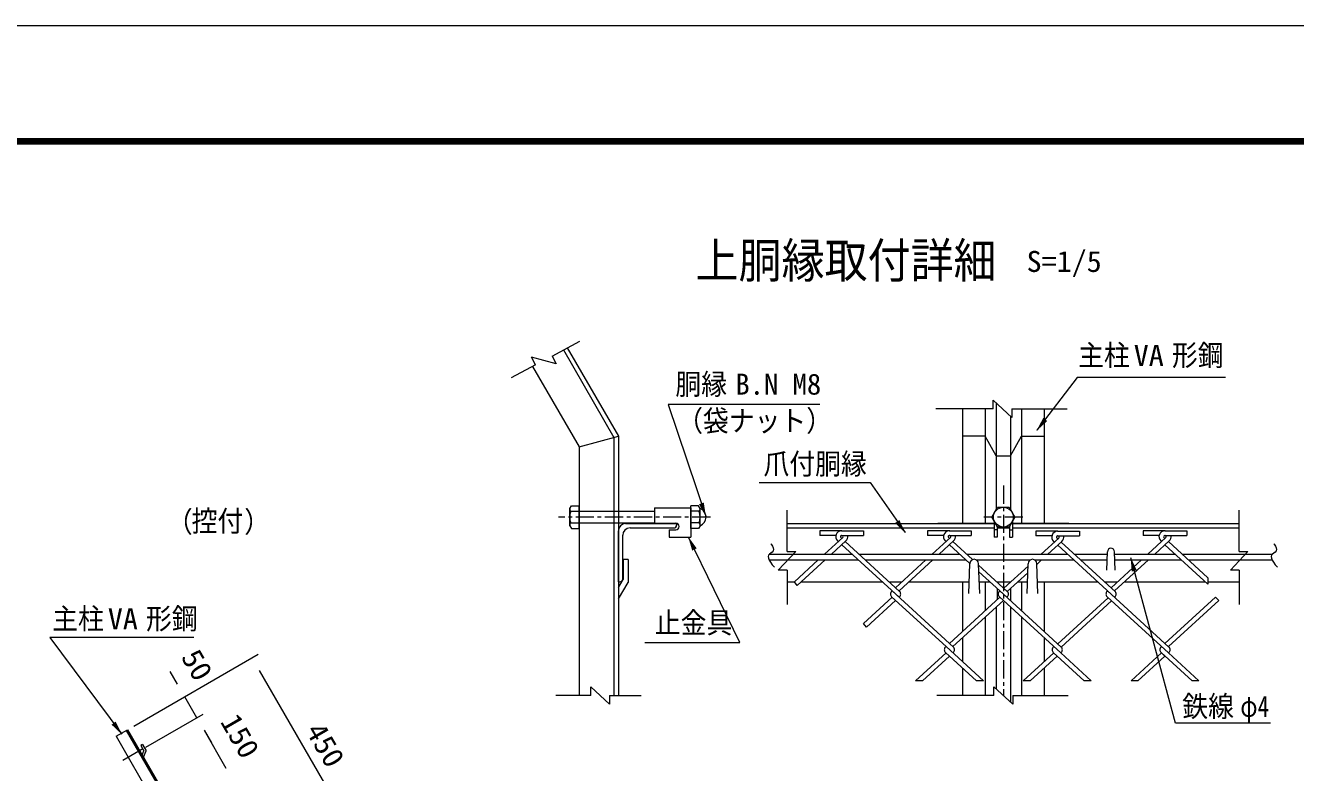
# Model space of a CAD drawing. Units: millimetres, scale not verified, with parts at other scales. Extents: x -4455 to 4455, y -3150 to 3150.
# Drawn here: x 339 to 2956, y 1610 to 3150 of the extents above; entities that cross this region are included whole.
import ezdxf
from ezdxf.enums import TextEntityAlignment as Align

# ---------------------------------------------------------------- set-up
doc = ezdxf.new("R2010")
doc.units = ezdxf.units.MM
doc.header["$LTSCALE"] = 30
doc.linetypes.add('DASHED', pattern=[7.5, 6, -1.5])
doc.linetypes.add('USER1', pattern=[2, 1.25, -0.25, 0.25, -0.25])
for name, color, linetype, lineweight in [('0-0_1部材', 3, 'Continuous', 18), ('0-1_5寸法', 1, 'Continuous', 18), ('0-3_6文字', 3, 'Continuous', 9), ('0-4_7詳細', 7, 'Continuous', 18), ('0-D_D-TTL', 7, 'Continuous', 9)]:
    doc.layers.add(name, color=color, linetype=linetype, lineweight=lineweight)
doc.styles.add('ＭＳ ゴシック', font='')
doc.styles.get('ＭＳ ゴシック').set_extended_font_data('MS Gothic')

msp = doc.modelspace()

# ---------------------------------------------------------------- linework, layer by layer
at = {"layer": '0-0_1部材', "color": 1}
for p, q in [((651.97, 1792.46), (636.97, 1818.44)), ((562.04, 1705.89), (679.96, 1773.98)), ((691.97, 1723.17), (666.97, 1766.48)), ((587.04, 1662.59), (704.96, 1730.67)), ((587.04, 1662.59), (704.96, 1730.67)), ((706.97, 1697.19), (751.97, 1619.25)), ((706.97, 1697.19), (721.97, 1671.21)), ((580.52, 1658.82), (539.41, 1635.09))]:
    msp.add_line(p, q, dxfattribs=at)
at = {"layer": '0-0_1部材', "color": 7, "lineweight": 9}
for p, q in [((525.67, 1684.89), (549.05, 1698.39)), ((525.67, 1684.89), (747.05, 1301.45)), ((546.46, 1696.89), (771.05, 1307.88)), ((549.05, 1698.39), (774.05, 1308.68)), ((579.3, 1646), (582.88, 1654.73)), ((579.85, 1667.99), (587.33, 1655.03)), ((581.83, 1641.62), (587.33, 1655.03))]:
    msp.add_line(p, q, dxfattribs=at)
msp.add_lwpolyline([(579.85, 1667.99), (576.38, 1665.99), (582.88, 1654.73)], dxfattribs=at)
at = {"layer": '0-1_5寸法'}
for p, q in [((562.04, 1705.89), (818.53, 1853.98)), ((820.54, 1820.5), (1015.54, 1482.75))]:
    msp.add_line(p, q, dxfattribs=at)
at = {"layer": '0-3_6文字', "color": 7}
msp.add_lwpolyline([(685.73, 1888.31), (389.44, 1888.31), (537.16, 1689.56)], dxfattribs=at)
msp.add_solid([(538.36, 1687.96), (516.28, 1708.93), (524.64, 1715.14)], dxfattribs=at)
at = {"layer": '0-4_7詳細', "color": 4}
for p, q in [((1423.89, 2468.85), (1481.43, 2499.66)), ((1389.71, 2450.55), (1381.21, 2466.42)), ((1432.39, 2452.98), (1381.21, 2466.42)), ((1423.89, 2468.85), (1432.39, 2452.98)), ((1389.71, 2450.55), (1339.84, 2423.85)), ((2332.45, 2359.81), (2214.65, 2359.81)), ((2371.22, 2341.81), (2332.45, 2377.81)), ((2332.45, 2359.81), (2332.45, 2377.81)), ((2371.22, 2359.81), (2485.17, 2359.81)), ((2371.22, 2359.81), (2371.22, 2341.81)), ((1907.99, 2065.8), (1907.99, 2151.38)), ((2839.79, 2065.8), (2839.79, 2151.38)), ((1925.99, 2065.8), (1889.99, 2027.02)), ((1907.99, 2065.8), (1925.99, 2065.8)), ((2857.79, 2065.8), (2821.79, 2027.02)), ((2839.79, 2065.8), (2857.79, 2065.8)), ((1907.99, 2027.02), (1889.99, 2027.02)), ((1907.99, 2027.02), (1907.99, 1956.83)), ((2839.79, 2027.02), (2821.79, 2027.02)), ((2839.79, 2027.02), (2839.79, 1956.83)), ((1542.26, 1750.93), (1503.49, 1786.93)), ((1503.49, 1768.93), (1503.49, 1786.93)), ((2373.09, 1750.93), (2334.32, 1786.93)), ((2334.32, 1768.93), (2334.32, 1786.93)), ((1503.49, 1768.93), (1431.93, 1768.93)), ((1542.26, 1768.93), (1607.54, 1768.93)), ((1542.26, 1768.93), (1542.26, 1750.93)), ((2334.32, 1768.93), (2216.52, 1768.93)), ((2373.09, 1768.93), (2487.04, 1768.93)), ((2373.09, 1768.93), (2373.09, 1750.93))]:
    msp.add_line(p, q, dxfattribs=at)
at = {"layer": '0-4_7詳細', "lineweight": 9}
for p, q in [((1447.32, 2481.39), (1551.5, 2300.95)), ((1455.26, 2485.64), (1560.5, 2303.36)), ((1383.82, 2447.39), (1479.5, 2281.66)), ((2269.71, 2359.81), (2269.71, 2123.36)), ((2316.21, 2359.81), (2316.21, 2123.36)), ((2338.71, 2372.01), (2338.71, 2151.47)), ((2391.21, 2359.81), (2391.21, 2123.36)), ((2437.71, 2359.81), (2437.71, 2123.36)), ((2368.71, 2344.15), (2368.71, 2151.47)), ((1479.5, 2281.66), (1560.5, 2303.36)), ((1560.5, 2303.36), (1560.5, 1768.93)), ((2368.71, 2263.4), (2391.21, 2303.36)), ((2391.21, 2303.36), (2437.71, 2303.36)), ((1479.5, 2281.66), (1479.5, 1768.93)), ((1551.5, 2300.95), (1551.5, 1768.93)), ((2338.71, 2263.4), (2368.71, 2263.4)), ((1460.3, 2154.47), (1463.63, 2160.23)), ((1460.3, 2118.95), (1460.3, 2154.47)), ((1462.36, 2148.71), (1479.5, 2148.71)), ((1463.63, 2160.23), (1479.5, 2160.23)), ((1479.5, 2113.19), (1479.5, 2160.23)), ((1560.5, 2148.71), (1634.93, 2148.71)), ((1634.93, 2155.67), (1709.93, 2155.67)), ((1634.93, 2155.67), (1634.93, 2124.17)), ((1709.93, 2113.19), (1709.93, 2160.23)), ((1709.93, 2155.67), (1709.93, 2095.67)), ((1727.07, 2148.71), (1709.93, 2148.71)), ((1729.13, 2118.95), (1729.13, 2154.47)), ((1462.36, 2124.71), (1479.5, 2124.71)), ((1560.5, 2124.71), (1634.93, 2124.71)), ((1575.5, 2123.36), (1680.5, 2123.36)), ((1634.93, 2124.17), (1679.18, 2124.17)), ((1680.5, 2123.36), (1680.5, 2120.36)), ((1727.07, 2124.71), (1709.93, 2124.71)), ((1907.99, 2123.36), (2334.96, 2123.36)), ((2334.96, 2123.36), (2218.71, 2123.36)), ((2334.96, 2123.36), (2244.21, 2123.36)), ((2334.96, 2128.45), (2334.96, 2095.67)), ((2337.43, 2124.17), (2334.96, 2124.17)), ((2369.99, 2124.17), (2372.46, 2124.17)), ((2372.46, 2128.45), (2372.46, 2095.67)), ((2372.46, 2123.36), (2839.79, 2123.36)), ((2463.21, 2123.36), (2372.46, 2123.36)), ((2488.71, 2123.36), (2372.46, 2123.36)), ((1460.3, 2118.95), (1463.63, 2113.19)), ((1463.63, 2113.19), (1479.5, 2113.19)), ((1560.5, 2003.36), (1560.5, 2108.36)), ((1569.5, 2009.36), (1569.5, 2099.36)), ((1584.5, 2114.36), (1674.5, 2114.36)), ((1664.93, 2110.67), (1679.18, 2110.67)), ((1664.93, 2110.67), (1664.93, 2095.67)), ((1664.93, 2095.67), (1709.93, 2095.67)), ((1725.81, 2113.19), (1709.93, 2113.19)), ((1729.13, 2118.95), (1725.81, 2113.19)), ((1907.99, 2114.36), (2334.96, 2114.36)), ((2340.96, 2110.67), (2334.96, 2110.67)), ((2340.96, 2114.36), (2366.46, 2114.36)), ((2366.46, 2118.06), (2366.46, 2095.67)), ((2366.46, 2110.67), (2372.46, 2110.67)), ((2366.46, 2095.67), (2372.46, 2095.67)), ((2372.46, 2114.36), (2839.79, 2114.36)), ((1580.58, 2049.02), (1580.58, 2002.2)), ((1871.11, 2048.36), (2054.9, 2048.36)), ((1871.64, 2060.36), (2041.81, 2060.36)), ((2056.02, 2060.36), (2263.83, 2060.36)), ((2069.11, 2048.36), (2276.93, 2048.36)), ((2278.04, 2060.36), (2485.86, 2060.36)), ((2298.45, 2048.36), (2408.96, 2048.36)), ((2418.45, 2048.36), (2498.96, 2048.36)), ((2500.07, 2060.36), (2568.06, 2060.36)), ((2513.17, 2048.36), (2567.62, 2048.36)), ((2566.84, 2027.06), (2568.24, 2065.25)), ((2584.03, 2027.06), (2582.64, 2065.25)), ((2582.81, 2060.36), (2707.89, 2060.36)), ((2583.25, 2048.36), (2720.99, 2048.36)), ((2722.1, 2060.36), (2907.99, 2060.36)), ((2735.2, 2048.36), (2907.46, 2048.36)), ((2282.46, 1979.21), (2284.71, 2040.71)), ((2304.96, 1979.21), (2302.71, 2040.71)), ((2402.46, 1979.21), (2404.71, 2040.71)), ((2424.96, 1979.21), (2422.71, 2040.71)), ((1560.5, 1991.79), (1570.08, 2008.02)), ((1560.5, 2003.36), (1563.5, 2003.36)), ((1560.5, 1968.18), (1580.58, 2002.2)), ((1907.99, 2003.36), (1923.11, 2003.36)), ((1937.32, 2003.36), (2104.01, 2003.36)), ((2118.22, 2003.36), (2145.14, 2003.36)), ((2159.35, 2003.36), (2283.34, 2003.36)), ((2269.71, 2003.36), (2269.71, 1901.03)), ((2304.07, 2003.36), (2326.04, 2003.36)), ((2316.21, 2003.36), (2316.21, 1943.64)), ((2340.25, 2003.36), (2369.31, 2003.36)), ((2340.85, 1989.79), (2340.85, 1966.22)), ((2368.71, 1989.79), (2368.71, 1964.26)), ((2383.52, 2003.36), (2403.34, 2003.36)), ((2391.21, 2003.36), (2391.21, 1943.64)), ((2424.07, 2003.36), (2548.07, 2003.36)), ((2437.71, 2003.36), (2437.71, 1901.03)), ((2562.28, 2003.36), (2589.19, 2003.36)), ((2603.4, 2003.36), (2770.09, 2003.36)), ((2775.2, 2003.36), (2839.79, 2003.36)), ((2338.71, 1951.24), (2338.71, 1782.86)), ((2368.71, 1951.24), (2368.71, 1755)), ((2316.21, 1930.62), (2316.21, 1768.93)), ((2391.21, 1930.62), (2391.21, 1768.93)), ((2269.71, 1888.01), (2269.71, 1838.51)), ((2437.71, 1888.01), (2437.71, 1838.51)), ((2269.71, 1825.49), (2269.71, 1768.93)), ((2437.71, 1825.49), (2437.71, 1768.93))]:
    msp.add_line(p, q, dxfattribs=at)
at = {"layer": '0-4_7詳細', "color": 1, "linetype": 'USER1'}
for p, q in [((2353.71, 2201.72), (2353.71, 1767.79)), ((1750.19, 2136.71), (1436.9, 2136.71)), ((2394, 2136.71), (2313.36, 2136.71))]:
    msp.add_line(p, q, dxfattribs=at)
at = {"layer": '0-4_7詳細', "color": 3, "linetype": 'DASHED'}
for p, q in [((1479.5, 2148.71), (1560.5, 2148.71)), ((1479.5, 2124.71), (1560.5, 2124.71))]:
    msp.add_line(p, q, dxfattribs=at)
at = {"layer": '0-4_7詳細', "color": 3}
for p, q in [((2021.1, 2108.41), (1975.67, 2108.41)), ((1975.67, 2108.41), (1975.67, 2098.81)), ((2008.47, 2098.81), (1975.67, 2098.81)), ((2022.72, 2094.64), (1985.31, 2060.36)), ((2020.67, 2092.75), (2018.61, 2094.64)), ((2020.23, 2108.41), (2065.67, 2108.41)), ((2020.23, 2098.81), (2065.67, 2098.81)), ((2021.1, 2098.81), (2020.23, 2098.81)), ((2020.67, 2092.75), (2022.72, 2094.64)), ((2065.67, 2108.41), (2065.67, 2098.81)), ((2243.13, 2108.41), (2197.69, 2108.41)), ((2197.69, 2108.41), (2197.69, 2098.81)), ((2230.5, 2098.81), (2197.69, 2098.81)), ((2244.75, 2094.64), (2207.34, 2060.36)), ((2242.69, 2092.75), (2240.64, 2094.64)), ((2242.26, 2108.41), (2287.69, 2108.41)), ((2243.13, 2098.81), (2242.26, 2098.81)), ((2242.26, 2098.81), (2287.69, 2098.81)), ((2287.69, 2108.41), (2287.69, 2098.81)), ((2466.23, 2107.43), (2420.79, 2107.43)), ((2420.79, 2107.43), (2420.79, 2097.83)), ((2453.6, 2097.83), (2420.79, 2097.83)), ((2467.85, 2093.66), (2431.51, 2060.36)), ((2465.79, 2091.77), (2463.74, 2093.66)), ((2465.36, 2107.43), (2510.79, 2107.43)), ((2465.36, 2097.83), (2510.79, 2097.83)), ((2466.23, 2097.83), (2465.36, 2097.83)), ((2510.79, 2107.43), (2510.79, 2097.83)), ((2641.75, 2108.41), (2641.75, 2098.81)), ((2687.19, 2108.41), (2641.75, 2108.41)), ((2674.56, 2098.81), (2641.75, 2098.81)), ((2688.81, 2094.64), (2651.4, 2060.36)), ((2686.75, 2092.75), (2684.69, 2094.64)), ((2686.31, 2108.41), (2731.75, 2108.41)), ((2686.31, 2098.81), (2731.75, 2098.81)), ((2687.19, 2098.81), (2686.31, 2098.81)), ((2731.75, 2108.41), (2731.75, 2098.81)), ((2029.21, 2087.56), (1999.52, 2060.36)), ((2013.56, 2086.24), (2012.12, 2087.56)), ((2251.24, 2087.56), (2221.55, 2060.36)), ((2235.59, 2086.24), (2234.15, 2087.56)), ((2284.72, 2041.22), (2242.69, 2079.73)), ((2290.37, 2049.07), (2249.8, 2086.24)), ((2474.33, 2086.58), (2445.72, 2060.36)), ((2458.69, 2085.26), (2457.25, 2086.58)), ((2583.91, 1970.51), (2465.79, 2078.75)), ((2584.98, 1982.55), (2472.9, 2085.26)), ((2695.29, 2087.56), (2665.61, 2060.36)), ((2679.64, 2086.24), (2678.21, 2087.56)), ((2775.2, 1998.68), (2686.75, 2079.73)), ((2775.2, 2011.7), (2693.85, 2086.24)), ((1972.22, 2048.36), (1923.11, 2003.36)), ((1986.43, 2048.36), (1929.21, 1995.93)), ((2194.25, 2048.36), (2131.68, 1991.03)), ((2208.46, 2048.36), (2138.78, 1984.52)), ((2432.63, 2048.36), (2422.76, 2039.32)), ((2638.3, 2048.36), (2575.74, 1991.03)), ((2652.51, 2048.36), (2582.84, 1984.52)), ((2361.88, 1983.54), (2302.82, 2037.66)), ((2404.52, 2035.63), (2354.78, 1990.05)), ((2404.03, 2022.15), (2361.88, 1983.54)), ((1929.21, 1995.93), (1923.11, 2003.36)), ((2139.85, 1983.54), (2131.68, 1991.03)), ((2775.2, 2011.7), (2775.2, 1998.68)), ((2124.57, 1971.5), (2065.63, 1917.48)), ((2131.68, 1964.99), (2071.73, 1910.06)), ((2124.57, 1984.52), (2123.5, 1983.54)), ((2124.57, 1984.52), (2123.5, 1983.54)), ((2235.59, 1869.77), (2123.5, 1972.48)), ((2250.87, 1868.79), (2124.57, 1984.52)), ((2346.6, 1971.5), (2242.69, 1876.28)), ((2353.71, 1964.99), (2249.8, 1869.77)), ((2346.6, 1984.52), (2345.53, 1983.54)), ((2346.6, 1984.52), (2345.53, 1983.54)), ((2471.83, 1856.75), (2345.53, 1972.48)), ((2472.9, 1868.79), (2346.6, 1984.52)), ((2569.7, 1970.51), (2465.79, 1875.3)), ((2576.81, 1964), (2472.9, 1868.79)), ((2568.63, 1984.52), (2567.56, 1983.54)), ((2568.63, 1984.52), (2567.56, 1983.54)), ((2693.85, 1856.75), (2567.56, 1972.48)), ((2575.74, 1964.99), (2567.56, 1972.48)), ((2694.92, 1868.79), (2568.63, 1984.52)), ((2583.91, 1972.48), (2582.84, 1971.5)), ((2583.91, 1972.48), (2582.84, 1971.5)), ((2790.66, 1971.5), (2686.75, 1876.28)), ((2797.76, 1964.99), (2693.85, 1869.77)), ((2790.66, 1971.5), (2797.76, 1964.99)), ((2071.73, 1910.06), (2065.63, 1917.48)), ((2235.59, 1869.77), (2234.52, 1868.79)), ((2235.59, 1869.77), (2234.52, 1868.79)), ((2312.6, 1799.21), (2235.59, 1869.77)), ((2250.87, 1868.79), (2242.69, 1876.28)), ((2457.62, 1869.77), (2456.55, 1868.79)), ((2457.62, 1869.77), (2456.55, 1868.79)), ((2679.64, 1869.77), (2678.57, 1868.79)), ((2679.64, 1869.77), (2678.57, 1868.79)), ((2235.59, 1856.75), (2172.79, 1799.21)), ((2242.69, 1850.24), (2187, 1799.21)), ((2298.39, 1799.21), (2234.52, 1857.73)), ((2250.87, 1857.73), (2249.8, 1856.75)), ((2457.62, 1856.75), (2394.82, 1799.21)), ((2464.72, 1850.24), (2409.03, 1799.21)), ((2520.41, 1799.21), (2456.55, 1857.73)), ((2464.72, 1850.24), (2456.55, 1857.73)), ((2472.9, 1857.73), (2471.83, 1856.75)), ((2472.9, 1857.73), (2471.83, 1856.75)), ((2534.62, 1799.21), (2471.83, 1856.75)), ((2679.64, 1856.75), (2616.85, 1799.21)), ((2686.75, 1850.24), (2631.06, 1799.21)), ((2742.44, 1799.21), (2678.57, 1857.73)), ((2686.75, 1850.24), (2678.57, 1857.73)), ((2694.92, 1857.73), (2693.85, 1856.75)), ((2694.92, 1857.73), (2693.85, 1856.75)), ((2756.65, 1799.21), (2693.85, 1856.75)), ((2187, 1799.21), (2172.79, 1799.21)), ((2312.6, 1799.21), (2298.39, 1799.21)), ((2409.03, 1799.21), (2394.82, 1799.21)), ((2534.62, 1799.21), (2520.41, 1799.21)), ((2631.06, 1799.21), (2616.85, 1799.21)), ((2756.65, 1799.21), (2742.44, 1799.21))]:
    msp.add_line(p, q, dxfattribs=at)
at = {"layer": '0-4_7詳細', "lineweight": 9}
for points in [[(2811.24, 2424.32), (2505.87, 2424.32), (2422.99, 2315.8)], [(1975.89, 2368.8), (1663.05, 2368.8), (1740.49, 2138.61)], [(2338.71, 2263.4), (2316.21, 2303.36), (2269.71, 2303.36)], [(1850.82, 2207.81), (2079.57, 2207.81), (2151.11, 2104.76)], [(1729.13, 2154.47), (1725.81, 2160.23), (1709.93, 2160.23)], [(1615.29, 1878.21), (1810.85, 1878.21), (1704.99, 2095.15)], [(2340.96, 2118.06), (2340.96, 2095.67), (2334.96, 2095.67)], [(1580.58, 2049.02), (1570.08, 2049.02), (1570.08, 2008.02)], [(2904.02, 1712.18), (2708.46, 1712.18), (2616.15, 2053)]]:
    msp.add_lwpolyline(points, dxfattribs=at)
at = {"layer": '0-4_7詳細', "color": 3}
msp.add_lwpolyline([(2330.19, 2136.71), (2341.95, 2157.08), (2365.47, 2157.08), (2377.23, 2136.71), (2365.47, 2116.34), (2341.95, 2116.34)], close=True, dxfattribs=at)
at = {"layer": '0-4_7詳細', "color": 4}
for points in [[(1874.84, 2081.63), (1875.15, 2081.24), (1877.82, 2077.04), (1879.38, 2073.29), (1879.85, 2069.97), (1879.23, 2067.1), (1877.51, 2064.66), (1874.69, 2062.67), (1871.86, 2060.67), (1870.11, 2058.19), (1869.43, 2055.23), (1869.82, 2051.8), (1871.28, 2047.89), (1873.82, 2043.51), (1877.44, 2038.65), (1882.13, 2033.32)], [(2911.19, 2081.63), (2911.5, 2081.24), (2914.17, 2077.04), (2915.73, 2073.29), (2916.2, 2069.97), (2915.58, 2067.1), (2913.86, 2064.66), (2911.04, 2062.67), (2908.21, 2060.67), (2906.46, 2058.19), (2905.78, 2055.23), (2906.17, 2051.8), (2907.63, 2047.89), (2910.17, 2043.51), (2913.79, 2038.65), (2918.48, 2033.32)]]:
    msp.add_lwpolyline(points, dxfattribs=at)
at = {"layer": '0-4_7詳細', "color": 3}
for points in [[(2139.85, 1972.48), (2138.78, 1971.5), (2020.67, 2079.73)], [(2139.85, 1983.54), (2027.77, 2086.24), (2029.21, 2087.56)], [(2361.88, 1972.48), (2360.81, 1971.5), (2303.31, 2024.19)]]:
    msp.add_lwpolyline(points, dxfattribs=at)
msp.add_circle((2353.71, 2136.71), 20.4, dxfattribs=at)
at = {"layer": '0-4_7詳細', "lineweight": 9}
for centre, radius, start, end in [((1469.39, 2154.47), 9.09, 180, 219.3382), ((1496.3, 2136.71), 36, 160.52878, 199.47122), ((1720.04, 2154.47), 9.09, 320.6618, 0), ((1693.13, 2136.71), 36, 340.52878, 19.47122), ((1721.99, 2136.71), 19.14, 291.90813, 68.09187), ((1469.39, 2118.95), 9.09, 140.6618, 180), ((1575.5, 2108.36), 15, 90, 180), ((1674.5, 2120.36), 6, 270, 0), ((1679.18, 2117.42), 6.75, 270, 90), ((1720.04, 2118.95), 9.09, 0, 39.3382), ((1584.5, 2099.36), 15, 90, 180), ((2575.44, 2065.25), 7.2, 0, 180), ((2293.71, 2040.71), 9, 0, 180), ((2413.71, 2040.71), 9, 0, 180), ((1563.5, 2009.36), 6, 270, 0)]:
    msp.add_arc(centre, radius, start, end, dxfattribs=at)
at = {"layer": '0-4_7詳細', "color": 3}
for centre, radius, start, end in [((2020.23, 2096.41), 12, 90, 227.5), ((2020.23, 2096.41), 2.4, 90, 227.5), ((2021.1, 2096.41), 2.4, 312.5, 90), ((2021.1, 2096.41), 12, 312.5, 11.53696), ((2242.26, 2096.41), 12, 90, 227.5), ((2242.26, 2096.41), 2.4, 90, 227.5), ((2243.13, 2096.41), 2.4, 312.5, 90), ((2243.13, 2096.41), 12, 312.5, 11.53696), ((2465.36, 2095.43), 12, 90, 227.5), ((2465.36, 2095.43), 2.4, 90, 227.5), ((2466.23, 2095.43), 2.4, 312.5, 90), ((2466.23, 2095.43), 12, 312.5, 11.53696), ((2686.31, 2096.41), 12, 90, 227.5), ((2686.31, 2096.41), 2.4, 90, 227.5), ((2687.19, 2096.41), 2.4, 312.5, 90), ((2687.19, 2096.41), 12, 312.5, 11.53696), ((2128.57, 1978.01), 7.5, 132.5, 227.5), ((2134.79, 1978.01), 7.5, 312.5, 47.5), ((2350.6, 1978.01), 7.5, 132.5, 227.5), ((2356.82, 1978.01), 7.5, 312.5, 47.5), ((2572.63, 1978.01), 7.5, 132.5, 227.5), ((2578.84, 1978.01), 7.5, 312.5, 47.5), ((2239.58, 1863.26), 7.5, 132.5, 227.5), ((2245.8, 1863.26), 7.5, 312.5, 47.5), ((2461.61, 1863.26), 7.5, 132.5, 227.5), ((2467.83, 1863.26), 7.5, 312.5, 47.5), ((2683.64, 1863.26), 7.5, 132.5, 227.5), ((2689.86, 1863.26), 7.5, 312.5, 47.5)]:
    msp.add_arc(centre, radius, start, end, dxfattribs=at)
at = {"layer": '0-4_7詳細'}
for points in [[(2421.78, 2314.21), (2435.84, 2341.21), (2444.12, 2334.89)], [(1741.13, 2136.71), (1726.63, 2163.48), (1736.5, 2166.81)], [(2152.25, 2103.12), (2130.86, 2124.79), (2139.42, 2130.74)], [(1704.11, 2096.95), (1721.95, 2072.27), (1712.59, 2067.7)], [(2615.63, 2054.93), (2628.5, 2027.34), (2618.44, 2024.61)]]:
    msp.add_solid(points, dxfattribs=at)
at = {"layer": '0-D_D-TTL', "color": 2, "lineweight": 18}
msp.add_lwpolyline([(-4454.56, 3150.45), (4455.14, 3150.45), (4455.14, -3149.97), (-4454.56, -3149.97)], close=True, dxfattribs=at)
at = {"layer": '0-D_D-TTL'}
for points in [[(-4168.18, 2917.11), (4168.75, 2917.11), (4168.75, -2916.62), (-4168.18, -2916.62)], [(-4165.53, 2914.45), (4166.1, 2914.45), (4166.1, -2913.97), (-4165.53, -2913.97)], [(-4162.87, 2911.8), (4163.45, 2911.8), (4163.45, -2911.32), (-4162.87, -2911.32)], [(-4160.22, 2909.15), (4160.8, 2909.15), (4160.8, -2908.67), (-4160.22, -2908.67)], [(-4157.57, 2906.5), (4158.15, 2906.5), (4158.15, -2906.02), (-4157.57, -2906.02)]]:
    msp.add_lwpolyline(points, close=True, dxfattribs=at)

# ---------------------------------------------------------------- texts
at = {"layer": '0-0_1部材', "style": 'ＭＳ ゴシック', "width": 0.9}
for s, p in [('主柱', (394.01, 1892.67)), ('形鋼', (587.23, 1892.67))]:
    msp.add_text(s, height=43.33, dxfattribs=at).set_placement(p, align=Align.BOTTOM_LEFT)
at = {"layer": '0-0_1部材', "style": 'ＭＳ ゴシック', "width": 1.05}
for s, p in [('50', (647.18, 1841.59)), ('150', (728.01, 1708.51))]:
    msp.add_text(s, height=43.33, rotation=300, dxfattribs=at).set_placement(p, align=Align.BOTTOM_LEFT)
at = {"layer": '0-1_5寸法', "color": 3, "style": 'ＭＳ ゴシック', "width": 1.05}
msp.add_text('450', height=43.33, rotation=300, dxfattribs=at).set_placement((903.57, 1690.03), align=Align.BOTTOM_LEFT)
at = {"layer": '0-3_6文字', "style": 'ＭＳ ゴシック'}
for s, width, p in [('（ \u3000 ）', 0.9, (630.3, 2092.44)), ('控付', 0.9, (681.27, 2094.08)), ('VA', 1.05, (508.61, 1892.51))]:
    msp.add_text(s, height=43.33, dxfattribs=dict(at, width=width)).set_placement(p, align=Align.BOTTOM_LEFT)
at = {"layer": '0-4_7詳細', "style": 'ＭＳ ゴシック', "width": 0.9}
msp.add_text('上胴縁取付詳細', height=72.14, dxfattribs=at).set_placement((1719.71, 2608.2), align=Align.BOTTOM_LEFT)
at = {"layer": '0-4_7詳細', "color": 3, "style": 'ＭＳ ゴシック'}
for s, width, p in [('S=1/5', 1.05, (2401.63, 2629.15)), ('主柱', 0.9, (2507.8, 2435.72)), ('VA', 1.05, (2622.39, 2435.55)), ('形鋼', 0.9, (2701.02, 2435.72)), ('胴縁', 0.9, (1678, 2376.2)), ('（袋ナット）', 0.9, (1681.69, 2300.65)), ('爪付胴縁', 0.9, (1859.54, 2211.96)), ('止金具', 0.9, (1635.6, 1884.29)), ('鉄線', 0.9, (2722.43, 1711.99)), ('φ4', 0.8, (2841.81, 1711.99))]:
    msp.add_text(s, height=43.33, dxfattribs=dict(at, width=width)).set_placement(p, align=Align.BOTTOM_LEFT)
msp.add_text('B.N M8', height=43.33, dxfattribs=at).set_placement((1801.62, 2376.2), align=Align.BOTTOM_LEFT)

doc.saveas('drawing.dxf')
